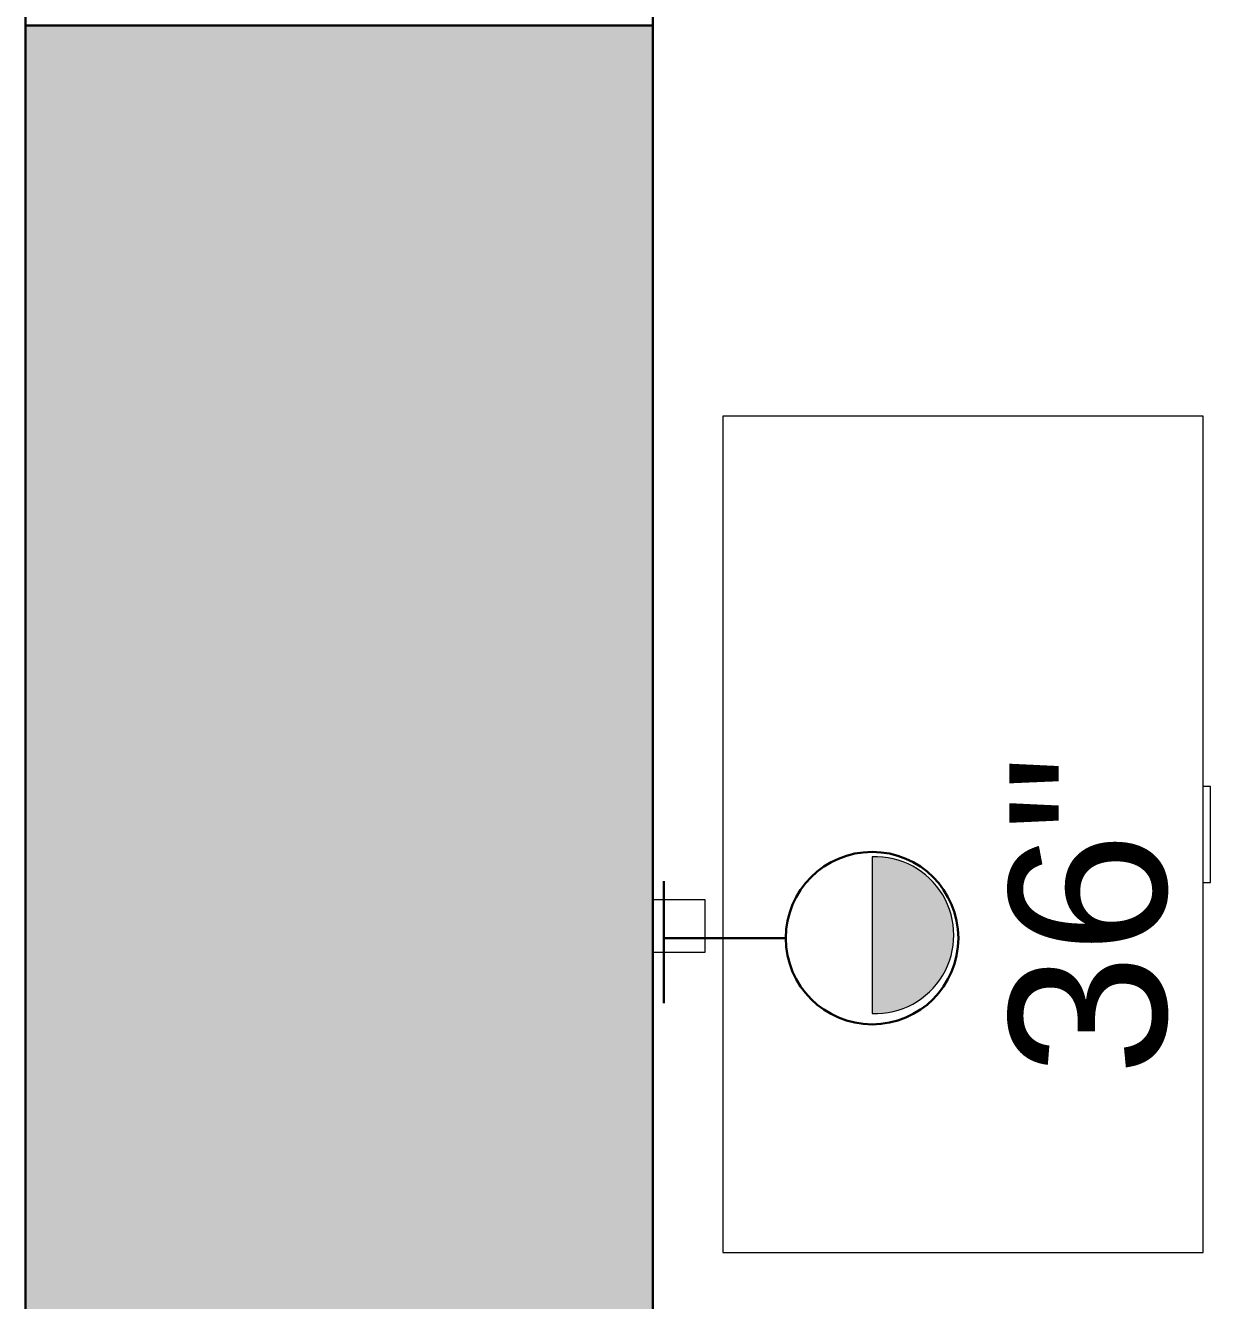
# Model space of a CAD drawing. Header units: inches. Extents: x -1176 to 1507, y -2563 to 978.
# Drawn here: x -1035.06 to -1001.06, y -604.52 to -567.94 of the extents above; entities that cross this region are included whole.
import ezdxf

# ---------------------------------------------------------------- set-up
doc = ezdxf.new("R2010")
doc.units = ezdxf.units.IN
doc.header["$MEASUREMENT"] = 0
for name, color, linetype, lineweight in [('A-ANNO-NOTE', 131, 'Continuous', 40), ('A-GLAZ', 151, 'Continuous', 18), ('A-WALL', 113, 'Continuous', 18), ('A-WALL-PATT', 111, 'Continuous', 18), ('E-ELEC-FIXT', 91, 'Continuous', 9), ('I-FURN', 30, 'Continuous', 9)]:
    doc.layers.add(name, color=color, linetype=linetype, lineweight=lineweight)
doc.styles.add('Swis721 Lt BT', font='swissl.ttf', dxfattribs={"height": 4.5})

# ---------------------------------------------------------------- blocks, each defined once
blk = doc.blocks.new('Double Hung - medium 2_ 91_2_-6826449-2nd Floor Power _ Signal')
at = {"layer": 'A-GLAZ', "color": 8, "lineweight": 30}
for p, q in [((-16.75, 9), (-16, 9)), ((-16, 4.75), (-16, 9)), ((16, 4.75), (16, 9)), ((16.75, 9), (16, 9)), ((-16, 6.5), (-16, 4.75)), ((-16, 6.5), (-14.25, 6.5)), ((-14.25, 6.5), (-14.25, 4.75)), ((14.25, 6.5), (14.25, 4.75)), ((16, 6.5), (14.25, 6.5)), ((16, 6.5), (16, 4.75)), ((-14.25, 5.625), (14.25, 5.625)), ((-16, 4.75), (-14.25, 4.75)), ((-16, 4.75), (-15.5, 4.75)), ((-15.5, -9), (-15.5, 4.75)), ((16, 4.75), (14.25, 4.75)), ((15.5, 4.75), (16, 4.75)), ((15.5, 4.75), (15.5, -9)), ((-15.5, -9), (-16.75, -9)), ((15.5, -9), (16.75, -9))]:
    blk.add_line(p, q, dxfattribs=at)
blk = doc.blocks.new('Bed_Side_Table_5122 - T-4-6544423-2nd Floor Power _ Signal')
at = {"layer": 'I-FURN'}
for p, q in [((12, 3.992), (-12, 3.992)), ((-12, 3.992), (-12, -9.787)), ((12, -9.787), (12, 3.992)), ((-12, -9.787), (-1.378, -9.787)), ((-1.378, -9.787), (-1.378, -10)), ((-1.378, -9.787), (1.378, -9.787)), ((1.378, -10), (1.378, -9.787)), ((1.378, -9.787), (12, -9.787)), ((-1.378, -10), (1.378, -10))]:
    blk.add_line(p, q, dxfattribs=at)
blk = doc.blocks.new('PS - USB Outlet - USB Outlet-V150-2nd Floor Power _ Signal')
at = {"layer": 'E-ELEC-FIXT'}
for p, q in [((0.75, 1.5), (-0.75, 1.5)), ((-0.75, 1.5), (-0.75, 0)), ((0.75, 0), (0.75, 1.5))]:
    blk.add_line(p, q, dxfattribs=at)

msp = doc.modelspace()

# ---------------------------------------------------------------- hatches: boundary and pattern name
at = {"layer": 'A-ANNO-NOTE', "lineweight": 9}
for points in [[(-1010.69, -596.288), (-1010.69, -591.788), (-1010.77, -591.79)], [(-1010.69, -596.288), (-1010.77, -591.79), (-1010.77, -596.286)], [(-1009.689, -592.017), (-1010.372, -591.809), (-1010.69, -591.788)], [(-1008.644, -593.074), (-1009.548, -592.092), (-1010.69, -591.788)], [(-1009.548, -592.092), (-1009.689, -592.017), (-1010.69, -591.788)], [(-1008.611, -594.93), (-1008.456, -593.681), (-1010.69, -591.788)], [(-1008.456, -593.681), (-1008.644, -593.074), (-1010.69, -591.788)], [(-1010.69, -596.288), (-1008.611, -594.93), (-1010.69, -591.788)], [(-1009.689, -592.017), (-1010.215, -591.836), (-1010.372, -591.809)], [(-1009.689, -592.017), (-1009.909, -591.923), (-1010.215, -591.836)], [(-1009.049, -592.485), (-1009.413, -592.177), (-1009.548, -592.092)], [(-1008.644, -593.074), (-1008.995, -592.544), (-1009.548, -592.092)], [(-1008.995, -592.544), (-1009.049, -592.485), (-1009.548, -592.092)], [(-1008.644, -593.074), (-1008.758, -592.864), (-1008.943, -592.604)], [(-1008.487, -593.525), (-1008.529, -593.371), (-1008.644, -593.074)], [(-1008.456, -593.681), (-1008.487, -593.525), (-1008.644, -593.074)], [(-1008.611, -594.93), (-1008.581, -594.856), (-1008.456, -593.681)], [(-1008.581, -594.856), (-1008.43, -594.158), (-1008.456, -593.681)], [(-1008.43, -594.158), (-1008.43, -593.919), (-1008.456, -593.681)], [(-1008.581, -594.856), (-1008.47, -594.474), (-1008.43, -594.158)], [(-1010.69, -596.288), (-1010.137, -596.222), (-1008.611, -594.93)], [(-1010.137, -596.222), (-1009.105, -595.648), (-1008.611, -594.93)], [(-1009.105, -595.648), (-1008.943, -595.472), (-1008.611, -594.93)], [(-1008.943, -595.472), (-1008.801, -595.28), (-1008.611, -594.93)], [(-1010.137, -596.222), (-1009.689, -596.059), (-1009.105, -595.648)], [(-1009.689, -596.059), (-1009.285, -595.805), (-1009.105, -595.648)], [(-1009.689, -596.059), (-1009.48, -595.943), (-1009.285, -595.805)], [(-1010.69, -596.288), (-1010.61, -596.287), (-1010.137, -596.222)], [(-1010.61, -596.287), (-1010.451, -596.277), (-1010.137, -596.222)]]:
    msp.add_hatch(color=256, dxfattribs=at).paths.add_polyline_path(points, flags=0)
at = {"layer": 'A-WALL-PATT'}
h = msp.add_hatch(color=250, dxfattribs=at)
h.paths.add_polyline_path([(-1017.062, -1275.185), (-1017.062, -1210.935), (-1035.062, -1210.935), (-1035.062, -1275.185)], flags=0)
h.paths.add_polyline_path([(-1017.062, -1169.435), (-1017.062, -1003.935), (-1035.062, -1003.935), (-1035.062, -1169.435)], flags=0)
h.paths.add_polyline_path([(-1035.062, -962.435), (-1017.062, -962.435), (-1017.062, -859.935), (-1035.062, -859.935), (-1035.062, -957.935)], flags=0)
h.paths.add_polyline_path([(-1017.951, -818.435), (-1017.062, -818.435), (-1017.062, -715.935), (-1035.062, -715.935), (-1035.062, -818.435)], flags=0)
h.paths.add_polyline_path([(-1017.951, -674.435), (-1017.062, -674.435), (-1017.062, -567.935), (-1035.062, -567.935), (-1035.062, -674.435)], flags=0)
h.paths.add_polyline_path([(-1017.951, -534.435), (-1017.062, -534.435), (-1017.062, -425.685), (-1035.062, -425.685), (-1035.062, -534.435)], flags=0)
h.paths.add_polyline_path([(-1017.951, -388.685), (-1017.062, -388.685), (-1017.062, -275.185), (-1035.062, -275.185), (-1035.062, -388.685)], flags=0)
h.paths.add_polyline_path([(-1017.951, -239.185), (-1017.062, -239.185), (-1017.062, -119.495), (-1035.062, -119.495), (-1035.062, -239.185)], flags=0)
h.paths.add_polyline_path([(-1017.062, -83.495), (-1017.062, 16.255), (-1035.062, 16.255), (-1035.062, -83.495)], flags=0)

# ---------------------------------------------------------------- linework, layer by layer
at = {"layer": 'A-ANNO-NOTE', "lineweight": 9}
msp.add_line((-1010.77, -591.79), (-1010.77, -596.286), dxfattribs=at)
at = {"layer": 'A-ANNO-NOTE', "lineweight": 30}
for p, q in [((-1016.751, -592.486), (-1016.751, -595.992)), ((-1016.751, -594.122), (-1013.245, -594.122))]:
    msp.add_line(p, q, dxfattribs=at)
msp.add_circle((-1010.77, -594.125), 2.475, dxfattribs=at)
at = {"layer": 'A-ANNO-NOTE', "lineweight": 9}
msp.add_arc((-1010.677, -594.038), 2.25, 267.6427, 92.3573, dxfattribs=at)
at = {"layer": 'A-WALL', "lineweight": 9}
msp.add_line((-1017.062, -534.435), (-1017.062, -567.935), dxfattribs=at)
at = {"layer": 'A-WALL', "color": 8, "lineweight": 30}
for p, q in [((-1035.062, -674.435), (-1035.062, -567.935)), ((-1035.062, -567.935), (-1017.062, -567.935)), ((-1017.062, -674.435), (-1017.062, -567.935))]:
    msp.add_line(p, q, dxfattribs=at)

# ---------------------------------------------------------------- block references
at = {"layer": 'A-GLAZ', "rotation": 89.99999999999991}
msp.add_blockref('Double Hung - medium 2_ 91_2_-6826449-2nd Floor Power _ Signal', (-1026.062, -551.185), dxfattribs=at)
at = {"layer": 'E-ELEC-FIXT', "rotation": 270.0000000000051}
msp.add_blockref('PS - USB Outlet - USB Outlet-V150-2nd Floor Power _ Signal', (-1017.062, -593.777), dxfattribs=at)
at = {"layer": 'I-FURN', "rotation": 90.00000000000017}
msp.add_blockref('Bed_Side_Table_5122 - T-4-6544423-2nd Floor Power _ Signal', (-1011.062, -591.149), dxfattribs=at)

# ---------------------------------------------------------------- texts
at = {"layer": 'A-ANNO-NOTE', "lineweight": 9, "insert": (-1006.834, -598.075), "char_height": 4.5, "width": 10.302, "attachment_point": 1, "rotation": 90, "style": 'Swis721 Lt BT'}
msp.add_mtext('36"', dxfattribs=at)

doc.saveas('drawing.dxf')
